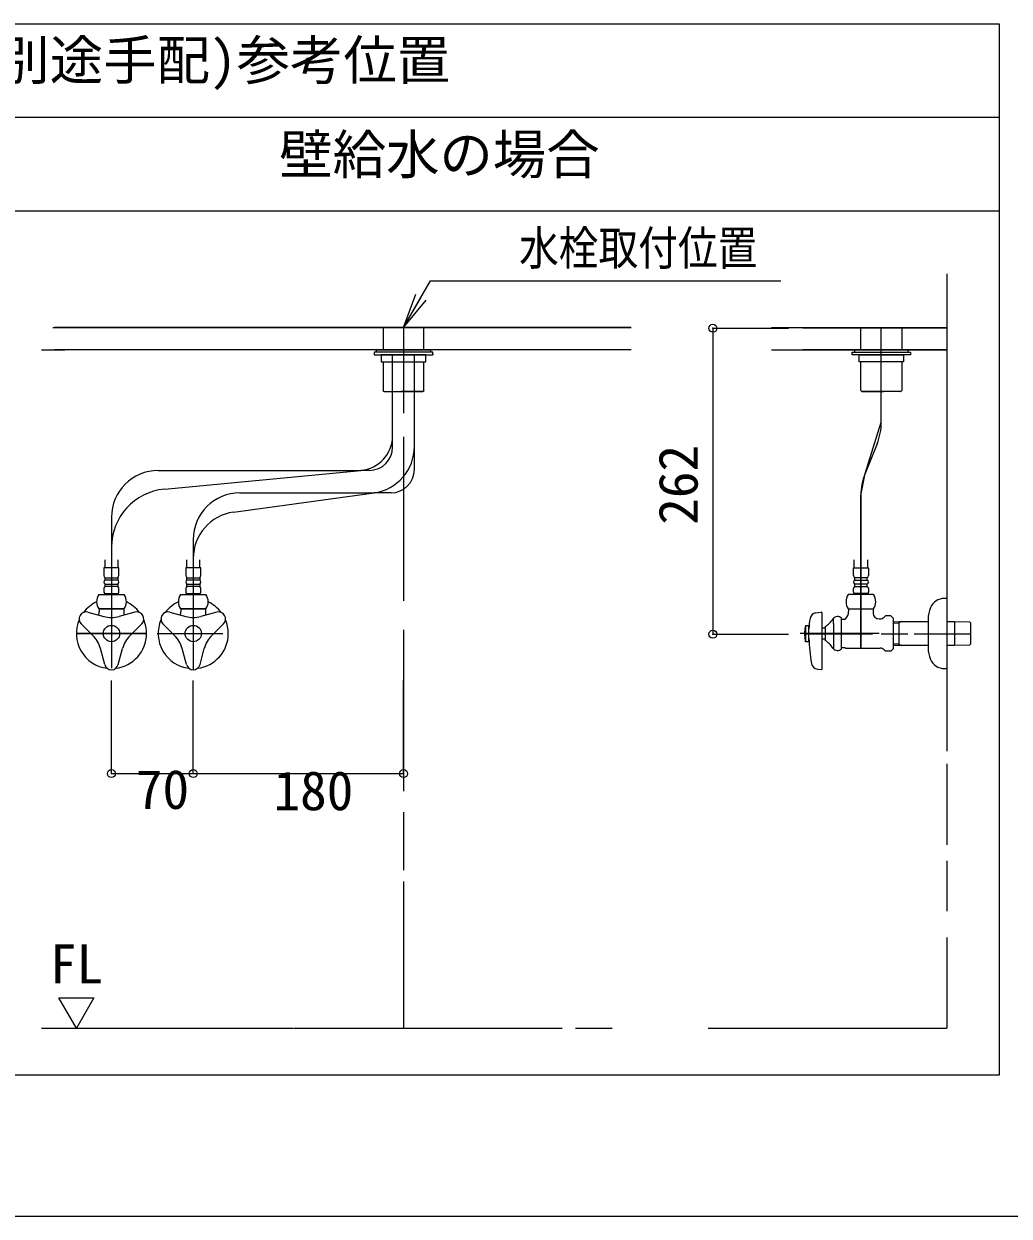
# Model space of a CAD drawing. Units: millimetres, scale not verified. Extents: x -1002 to 1003, y -687 to 676.
# Drawn here: x 346.2 to 715.2, y -687.1 to -240.4 of the extents above; entities that cross this region are included whole.
import ezdxf
from ezdxf.enums import TextEntityAlignment as Align

# ---------------------------------------------------------------- set-up
doc = ezdxf.new("R2010")
doc.units = ezdxf.units.MM
doc.header["$LTSCALE"] = 5
doc.header["$PDMODE"] = 32
doc.header["$PDSIZE"] = 3
doc.layers.add('F-0', color=7, linetype='Continuous', lineweight=15)
doc.styles.add('ＭＳ ゴシック', font='')
doc.styles.get('ＭＳ ゴシック').set_extended_font_data('MS Gothic')

msp = doc.modelspace()

# ---------------------------------------------------------------- linework, layer by layer
at = {"layer": 'F-0', "lineweight": 18}
for p, q in [((-32.229, -240.449), (711.521, -240.449)), ((-32.229, -275.449), (711.521, -275.449))]:
    msp.add_line(p, q, dxfattribs=at)
at = {"layer": 'F-0'}
for p, q in [((339.646, -310.449), (711.521, -310.449)), ((691.834, -334.074), (691.834, -354.474)), ((691.834, -334.074), (691.834, -398.292)), ((488.396, -354.199), (498.5, -336.699)), ((498.5, -336.699), (629.75, -336.699)), ((488.396, -354.199), (493.064, -341.738)), ((488.396, -354.199), (494.959, -342.832)), ((488.396, -354.199), (496.853, -343.926)), ((357.044, -354.199), (573.709, -354.199)), ((573.709, -354.199), (357.733, -354.199)), ((480.74, -354.199), (480.74, -362.511)), ((488.396, -354.223), (488.396, -386.236)), ((496.053, -362.511), (496.053, -354.199)), ((639.167, -354.474), (637.989, -354.474)), ((691.834, -354.474), (639.167, -354.474)), ((659.678, -362.511), (659.678, -354.199)), ((667.334, -389.625), (667.334, -354.199)), ((674.99, -354.199), (674.99, -362.511)), ((691.834, -354.474), (691.834, -379.317)), ((352.771, -362.511), (361.528, -362.511)), ((573.709, -362.511), (357.634, -362.511)), ((477.459, -363.386), (477.459, -364.48)), ((499.334, -363.386), (477.459, -363.386)), ((477.459, -364.48), (499.334, -364.48)), ((478.334, -362.511), (498.459, -362.511)), ((478.334, -363.386), (478.334, -362.511)), ((498.459, -363.386), (478.334, -363.386)), ((496.709, -364.48), (480.084, -364.48)), ((480.084, -364.48), (480.084, -367.105)), ((484.325, -394.667), (484.325, -364.366)), ((492.468, -398.779), (492.468, -364.52)), ((496.709, -367.105), (496.709, -364.48)), ((498.459, -362.511), (498.459, -363.386)), ((499.334, -364.48), (499.334, -363.386)), ((499.334, -364.042), (499.334, -364.48)), ((626.209, -362.511), (638.962, -362.511)), ((691.834, -362.511), (637.981, -362.511)), ((638.214, -362.511), (691.834, -362.511)), ((656.396, -364.48), (656.396, -363.386)), ((656.396, -363.386), (678.271, -363.386)), ((656.396, -364.042), (656.396, -364.48)), ((678.271, -364.48), (656.396, -364.48)), ((657.271, -362.511), (657.271, -363.386)), ((677.396, -362.511), (657.271, -362.511)), ((657.271, -363.386), (677.396, -363.386)), ((659.021, -364.48), (675.646, -364.48)), ((659.021, -367.105), (659.021, -364.48)), ((675.646, -364.48), (675.646, -367.105)), ((677.396, -363.386), (677.396, -362.511)), ((678.271, -363.386), (678.271, -364.48)), ((480.084, -367.105), (496.709, -367.105)), ((480.74, -367.105), (480.74, -377.78)), ((484.325, -394.667), (484.325, -367.105)), ((492.468, -398.779), (492.468, -367.105)), ((496.053, -377.78), (496.053, -367.105)), ((675.646, -367.105), (659.021, -367.105)), ((659.678, -377.78), (659.678, -367.105)), ((674.99, -367.105), (674.99, -377.78)), ((481.068, -378.108), (480.74, -377.78)), ((481.178, -378.217), (481.068, -378.108)), ((481.178, -378.217), (495.221, -378.217)), ((495.221, -378.217), (495.615, -378.217)), ((495.724, -378.108), (495.615, -378.217)), ((496.053, -377.78), (495.724, -378.108)), ((659.678, -377.78), (660.006, -378.108)), ((660.006, -378.108), (660.115, -378.217)), ((660.509, -378.217), (660.115, -378.217)), ((674.553, -378.217), (660.509, -378.217)), ((674.553, -378.217), (674.662, -378.108)), ((674.662, -378.108), (674.99, -377.78)), ((484.325, -398.983), (484.325, -394.667)), ((488.396, -395.089), (488.396, -456.569)), ((691.834, -393.411), (691.834, -410.389)), ((492.468, -407.365), (492.468, -398.779)), ((665.745, -397.81), (661.274, -408.89)), ((691.834, -406.12), (691.834, -422.723)), ((396.521, -407.733), (472.446, -407.733)), ((398.82, -414.752), (472.446, -407.733)), ((475.575, -407.733), (472.446, -407.733)), ((424.756, -423.367), (477.358, -416.115)), ((427.146, -416.115), (477.358, -416.115)), ((483.718, -416.115), (477.358, -416.115)), ((659.685, -417.075), (659.685, -474.292)), ((691.834, -415.844), (691.834, -507.967)), ((379.021, -425.233), (379.021, -436.528)), ((691.834, -431.973), (691.834, -512.923)), ((379.021, -436.528), (379.021, -481.852)), ((379.021, -436.528), (379.021, -481.852)), ((409.646, -433.615), (409.646, -440.703)), ((376.512, -441.17), (376.511, -444.192)), ((381.541, -444.192), (381.543, -441.17)), ((407.137, -441.17), (407.136, -444.192)), ((409.646, -440.703), (409.646, -482.386)), ((409.646, -440.703), (409.646, -482.386)), ((412.166, -444.192), (412.168, -441.17)), ((657.165, -444.192), (657.164, -441.17)), ((662.195, -441.17), (662.196, -444.192)), ((381.821, -444.192), (376.221, -444.192)), ((376.221, -444.192), (376.221, -447.145)), ((381.821, -447.145), (381.821, -444.192)), ((412.446, -444.192), (406.846, -444.192)), ((406.846, -444.192), (406.846, -447.145)), ((412.446, -447.145), (412.446, -444.192)), ((656.885, -444.192), (662.485, -444.192)), ((656.885, -447.145), (656.885, -444.192)), ((662.485, -444.192), (662.485, -447.145)), ((376.615, -447.911), (381.428, -447.911)), ((376.615, -448.786), (376.615, -447.911)), ((381.428, -448.786), (376.615, -448.786)), ((376.615, -450.317), (381.428, -450.317)), ((376.615, -451.192), (376.615, -450.317)), ((381.428, -447.911), (381.428, -448.786)), ((381.428, -450.317), (381.428, -451.192)), ((407.24, -447.911), (412.053, -447.911)), ((407.24, -448.786), (407.24, -447.911)), ((412.053, -448.786), (407.24, -448.786)), ((407.24, -450.317), (412.053, -450.317)), ((407.24, -451.192), (407.24, -450.317)), ((412.053, -447.911), (412.053, -448.786)), ((412.053, -450.317), (412.053, -451.192)), ((662.092, -447.911), (657.279, -447.911)), ((657.279, -447.911), (657.279, -448.786)), ((657.279, -448.786), (662.092, -448.786)), ((662.092, -450.317), (657.279, -450.317)), ((657.279, -450.317), (657.279, -451.192)), ((662.092, -448.786), (662.092, -447.911)), ((662.092, -451.192), (662.092, -450.317)), ((374.266, -454.255), (383.777, -454.255)), ((376.221, -451.958), (376.221, -453.38)), ((381.428, -451.192), (376.615, -451.192)), ((376.659, -453.817), (381.384, -453.817)), ((381.821, -453.38), (381.821, -451.958)), ((404.891, -454.255), (414.402, -454.255)), ((406.846, -451.958), (406.846, -453.38)), ((412.053, -451.192), (407.24, -451.192)), ((407.284, -453.817), (412.009, -453.817)), ((412.446, -453.38), (412.446, -451.958)), ((664.441, -454.255), (654.93, -454.255)), ((656.885, -453.38), (656.885, -451.958)), ((657.279, -451.192), (662.092, -451.192)), ((662.048, -453.817), (657.323, -453.817)), ((662.485, -451.958), (662.485, -453.38)), ((383.777, -459.636), (374.266, -459.636)), ((374.428, -459.636), (374.428, -460.517)), ((374.428, -459.636), (374.936, -459.636)), ((374.936, -459.636), (383.107, -459.636)), ((383.107, -459.636), (383.615, -459.636)), ((383.615, -459.636), (383.615, -460.517)), ((414.402, -459.636), (404.891, -459.636)), ((405.053, -459.636), (405.053, -460.517)), ((405.053, -459.636), (405.561, -459.636)), ((405.561, -459.636), (413.732, -459.636)), ((413.732, -459.636), (414.24, -459.636)), ((414.24, -459.636), (414.24, -460.517)), ((654.93, -459.636), (664.441, -459.636)), ((655.092, -459.636), (655.6, -459.636)), ((655.092, -459.636), (655.092, -460.517)), ((655.6, -459.636), (663.771, -459.636)), ((663.771, -459.636), (664.279, -459.636)), ((691.834, -455.699), (690.959, -455.699)), ((691.834, -455.699), (691.834, -481.817)), ((370.229, -460.819), (376.19, -462.417)), ((387.814, -460.819), (381.852, -462.417)), ((383.615, -460.517), (383.615, -461.167)), ((400.854, -460.819), (406.815, -462.417)), ((418.439, -460.819), (412.477, -462.417)), ((414.24, -460.517), (414.24, -461.167)), ((642.86, -461.035), (644.78, -460.765)), ((645.029, -460.981), (645.029, -482.134)), ((649.373, -465.028), (649.373, -463.098)), ((652.467, -474.542), (652.467, -463.105)), ((653.739, -463.574), (653.958, -463.355)), ((666.467, -463.355), (666.868, -463.355)), ((668.873, -462.256), (668.415, -462.714)), ((670.946, -462.256), (668.873, -462.256)), ((670.946, -462.256), (671.935, -463.245)), ((671.935, -474.402), (671.935, -463.245)), ((671.935, -464.388), (674.123, -464.341)), ((674.827, -464.317), (673.904, -464.85)), ((673.904, -464.341), (673.904, -473.306)), ((674.123, -464.341), (675.045, -464.317)), ((684.834, -463.484), (684.834, -474.163)), ((691.834, -464.317), (693.763, -464.317)), ((693.763, -464.317), (694.685, -464.341)), ((694.685, -464.341), (700.303, -464.462)), ((694.904, -464.85), (694.904, -464.341)), ((700.303, -464.462), (700.81, -464.998)), ((365.896, -468.824), (392.146, -468.824)), ((392.146, -468.824), (365.896, -468.824)), ((367.693, -465.211), (372.057, -469.575)), ((390.35, -465.211), (385.985, -469.575)), ((396.081, -468.824), (399.274, -468.824)), ((396.521, -468.824), (420.721, -468.824)), ((398.318, -465.211), (402.682, -469.575)), ((420.975, -465.211), (416.61, -469.575)), ((488.396, -467.389), (488.396, -527.885)), ((666.573, -468.824), (636.971, -468.824)), ((638.992, -465.761), (638.847, -466.308)), ((638.992, -465.761), (640.217, -465.761)), ((638.992, -465.761), (638.992, -471.886)), ((640.217, -471.886), (640.217, -465.761)), ((645.029, -466.745), (646.342, -466.745)), ((646.342, -466.199), (646.342, -471.449)), ((649.373, -465.028), (649.373, -472.619)), ((671.935, -464.903), (673.904, -464.855)), ((694.904, -473.306), (694.904, -464.85)), ((700.81, -464.998), (700.81, -464.998)), ((700.81, -465.214), (700.81, -464.998)), ((700.81, -472.433), (700.81, -465.214)), ((664.022, -469.075), (638.992, -469.075)), ((646.342, -470.902), (645.029, -470.902)), ((677.246, -469.075), (667.278, -469.075)), ((673.904, -472.792), (671.935, -472.744)), ((674.123, -473.306), (671.935, -473.259)), ((673.904, -472.797), (674.827, -473.33)), ((675.045, -473.33), (674.123, -473.306)), ((684.404, -473.33), (675.045, -473.33)), ((700.81, -469.075), (679.618, -469.075)), ((684.834, -473.33), (684.404, -473.33)), ((693.763, -473.33), (691.834, -473.33)), ((694.685, -473.306), (693.763, -473.33)), ((700.303, -473.185), (694.685, -473.306)), ((700.81, -472.649), (700.303, -473.185)), ((700.81, -472.649), (700.81, -472.433)), ((700.81, -472.649), (700.81, -472.649)), ((376.486, -480.44), (374.888, -474.479)), ((381.557, -480.44), (383.154, -474.479)), ((407.111, -480.44), (405.513, -474.479)), ((412.182, -480.44), (413.779, -474.479)), ((652.467, -474.074), (653.123, -474.074)), ((653.123, -474.074), (653.739, -474.074)), ((653.739, -474.074), (653.958, -474.292)), ((653.958, -474.292), (666.868, -474.292)), ((668.873, -475.391), (668.415, -474.933)), ((643.373, -482.153), (644.78, -482.351)), ((488.396, -497.883), (488.396, -525.426)), ((691.834, -517.689), (691.834, -548.002)), ((488.396, -535.754), (488.396, -557.42)), ((691.834, -553.912), (691.834, -572.861)), ((488.396, -561.689), (488.396, -616.699)), ((691.834, -582.697), (691.834, -616.699)), ((359.334, -605.332), (372.459, -605.332)), ((365.896, -616.699), (359.334, -605.332)), ((372.459, -605.332), (365.896, -616.699)), ((352.771, -616.699), (425.617, -616.699)), ((365.896, -616.699), (417.42, -616.699)), ((425.617, -616.699), (447.135, -616.699)), ((427.667, -616.699), (437.23, -616.699)), ((447.477, -616.699), (545.735, -616.699)), ((456.699, -616.699), (547.841, -616.699)), ((552.806, -616.699), (566.57, -616.699)), ((602.433, -616.699), (691.834, -616.699)), ((626.209, -616.699), (691.834, -616.699)), ((-1002.086, -687.064), (1002.034, -687.064))]:
    msp.add_line(p, q, dxfattribs=at)
at = {"layer": 'F-0', "color": 4, "lineweight": 9}
for p, q in [((604.248, -354.474), (604.248, -469.075)), ((604.248, -354.474), (632.578, -354.474)), ((604.248, -469.075), (632.578, -469.075)), ((379.021, -521.285), (379.021, -486.463)), ((409.646, -521.285), (409.646, -486.463)), ((488.396, -521.285), (488.396, -486.463)), ((379.021, -521.285), (409.646, -521.285)), ((409.646, -521.285), (488.396, -521.285))]:
    msp.add_line(p, q, dxfattribs=at)
at = {"layer": 'F-0', "lineweight": 18}
msp.add_lwpolyline([(711.521, -240.449), (711.521, -634.199), (339.646, -634.199)], dxfattribs=at)
at = {"layer": 'F-0'}
for points in [[(626.209, -354.199), (638.929, -354.199), (691.834, -354.199)], [(659.685, -474.292), (659.685, -417.075), (661.274, -408.89), (667.334, -389.625), (667.334, -354.199)], [(495.615, -378.217), (495.571, -378.217), (487.521, -378.217)], [(660.115, -378.217), (660.159, -378.217), (668.209, -378.217)], [(376.615, -453.817), (376.396, -454.036), (376.396, -454.255)], [(381.646, -454.255), (381.646, -454.036), (381.428, -453.817)], [(407.24, -453.817), (407.021, -454.036), (407.021, -454.255)], [(412.271, -454.255), (412.271, -454.036), (412.053, -453.817)], [(657.06, -454.255), (657.06, -454.036), (657.279, -453.817)], [(662.092, -453.817), (662.31, -454.036), (662.31, -454.255)], [(664.279, -459.636), (664.279, -460.517), (664.279, -461.167)], [(653.739, -463.574), (653.123, -463.574), (652.467, -463.574)], [(675.045, -464.317), (684.404, -464.317), (684.834, -464.317)], [(640.217, -471.886), (638.992, -471.886), (638.874, -471.449)], [(649.373, -472.619), (649.373, -474.292), (649.373, -474.438)], [(671.935, -474.402), (670.946, -475.391), (668.873, -475.391)], [(690.959, -481.949), (691.834, -481.949), (691.834, -481.817)]]:
    msp.add_lwpolyline(points, dxfattribs=at)
for centre in [(379.021, -468.824), (409.646, -468.824)]:
    msp.add_circle(centre, 3.062, dxfattribs=at)
for centre, radius, start, end in [((645.459, -389.625), 21.875, 338.02737, 0), ((471.2, -394.667), 13.125, 275.44583, 360), ((475.575, -398.983), 8.75, 270, 0), ((474.968, -398.779), 17.5, 277.84996, 0), ((396.521, -425.233), 17.5, 90, 180), ((483.718, -407.365), 8.75, 270, 0), ((681.56, -417.075), 21.875, 158.02737, 180), ((400.896, -436.528), 21.875, 95.44583, 180), ((427.146, -433.615), 17.5, 90, 180), ((427.146, -440.703), 17.5, 97.84996, 180), ((377.163, -447.145), 0.941, 180, 234.43222), ((377.163, -449.552), 0.941, 125.56778, 234.43222), ((380.88, -447.145), 0.941, 305.56778, 0), ((380.88, -449.552), 0.941, 305.56778, 54.43222), ((407.788, -447.145), 0.941, 180, 234.43222), ((407.788, -449.552), 0.941, 125.56778, 234.43222), ((411.505, -447.145), 0.941, 305.56778, 0), ((411.505, -449.552), 0.941, 305.56778, 54.43222), ((657.827, -447.145), 0.941, 180, 234.43222), ((657.827, -449.552), 0.941, 125.56778, 234.43222), ((661.544, -447.145), 0.941, 305.56778, 0), ((661.544, -449.552), 0.941, 305.56778, 54.43222), ((378.256, -456.945), 4.812, 146.00705, 213.99295), ((376.659, -453.38), 0.438, 180, 270), ((377.163, -451.958), 0.941, 125.56778, 180), ((381.384, -453.38), 0.438, 270, 0), ((380.88, -451.958), 0.941, 0, 54.43222), ((379.787, -456.945), 4.812, 326.00705, 33.99295), ((408.881, -456.945), 4.812, 146.00705, 213.99295), ((407.284, -453.38), 0.438, 180, 270), ((407.788, -451.958), 0.941, 125.56778, 180), ((412.009, -453.38), 0.438, 270, 0), ((411.505, -451.958), 0.941, 0, 54.43222), ((410.412, -456.945), 4.812, 326.00705, 33.99295), ((658.92, -456.945), 4.812, 146.00705, 213.99295), ((657.323, -453.38), 0.438, 180, 270), ((657.827, -451.958), 0.941, 125.56778, 180), ((662.048, -453.38), 0.438, 270, 0), ((661.544, -451.958), 0.941, 0, 54.43222), ((660.451, -456.945), 4.812, 326.00705, 33.99295), ((379.021, -468.824), 13.125, 115.15066, 143.05689), ((379.021, -468.824), 13.125, 36.94311, 64.84934), ((409.646, -468.824), 13.125, 115.15066, 143.05689), ((409.646, -468.824), 13.125, 36.94311, 64.84934), ((695.771, -463.484), 10.938, 156.44354, 180), ((690.959, -461.386), 5.688, 90, 156.44354), ((379.021, -468.824), 13.125, 156.94311, 263.05689), ((369.549, -463.355), 2.625, 75, 225), ((370.309, -460.517), 4.119, 340.64106, 0), ((379.021, -451.852), 10.938, 255, 285), ((385.803, -461.167), 2.188, 180, 199.83613), ((388.493, -463.355), 2.625, 315, 105), ((379.021, -468.824), 13.125, 0, 23.05689), ((409.646, -468.824), 13.125, 156.94311, 263.05689), ((400.174, -463.355), 2.625, 75, 225), ((400.934, -460.517), 4.119, 340.64106, 0), ((409.646, -451.852), 10.938, 255, 285), ((416.428, -461.167), 2.188, 180, 199.83613), ((419.118, -463.355), 2.625, 315, 105), ((409.646, -468.824), 13.125, 0, 23.05689), ((672.991, -468.664), 32.812, 170.40851, 177.22136), ((643.225, -463.634), 2.625, 98.00409, 170.40851), ((644.81, -460.981), 0.219, 0, 98.00409), ((640.476, -457.489), 10.5, 303.95919, 326.04081), ((650.935, -464.667), 2.188, 45.573, 143.1301), ((650.973, -460.517), 4.119, 316.4444, 0), ((666.467, -461.167), 2.188, 180, 270), ((666.868, -461.167), 2.188, 270, 315), ((379.021, -468.824), 13.125, 276.94311, 0), ((409.646, -468.824), 13.125, 276.94311, 0), ((649.492, -468.824), 10.938, 166.70293, 180), ((649.492, -468.824), 10.938, 180, 193.29707), ((364.323, -477.309), 10.938, 15, 45), ((393.719, -477.309), 10.938, 135, 165), ((394.948, -477.309), 10.938, 15, 45), ((424.344, -477.309), 10.938, 135, 165), ((649.492, -468.824), 10.938, 193.29707, 193.88654), ((705.842, -468.824), 65.648, 181.52753, 189.8029), ((640.476, -480.158), 10.5, 33.95919, 56.04081), ((650.935, -472.98), 2.188, 216.8699, 314.427), ((666.868, -476.48), 2.188, 45, 90), ((695.771, -474.163), 10.938, 180, 203.55646), ((379.021, -479.761), 2.625, 195, 345), ((409.646, -479.761), 2.625, 195, 345), ((643.739, -479.554), 2.625, 189.8029, 262), ((644.81, -482.134), 0.219, 262, 0), ((690.959, -476.261), 5.688, 203.55646, 270)]:
    msp.add_arc(centre, radius, start, end, dxfattribs=at)
at = {"layer": 'F-0', "color": 6}
for p in [(604.248, -354.474), (604.248, -469.075), (379.021, -521.285), (409.646, -521.285), (488.396, -521.285)]:
    msp.add_point(p, dxfattribs=at)

# ---------------------------------------------------------------- texts
at = {"layer": 'F-0', "style": 'ＭＳ ゴシック'}
for s, p in [('止水栓(別途手配)参考位置', (265.966, -265.765)), ('壁給水の場合', (441.851, -301.094)), ('70', (388.163, -538.915)), ('180', (439.683, -539.407)), ('FL', (355.965, -604.311))]:
    msp.add_text(s, height=14.66, dxfattribs=at).set_placement(p, align=Align.BOTTOM_LEFT)
at = {"layer": 'F-0', "style": 'ＭＳ ゴシック', "width": 0.85}
msp.add_text('水栓取付位置', height=12.83, dxfattribs=at).set_placement((531.65, -334.666), align=Align.BOTTOM_LEFT)
at = {"layer": 'F-0', "style": 'ＭＳ ゴシック'}
msp.add_text('262', height=14.66, rotation=90, dxfattribs=at).set_placement((602.953, -428.079), align=Align.BOTTOM_LEFT)

doc.saveas('drawing.dxf')
